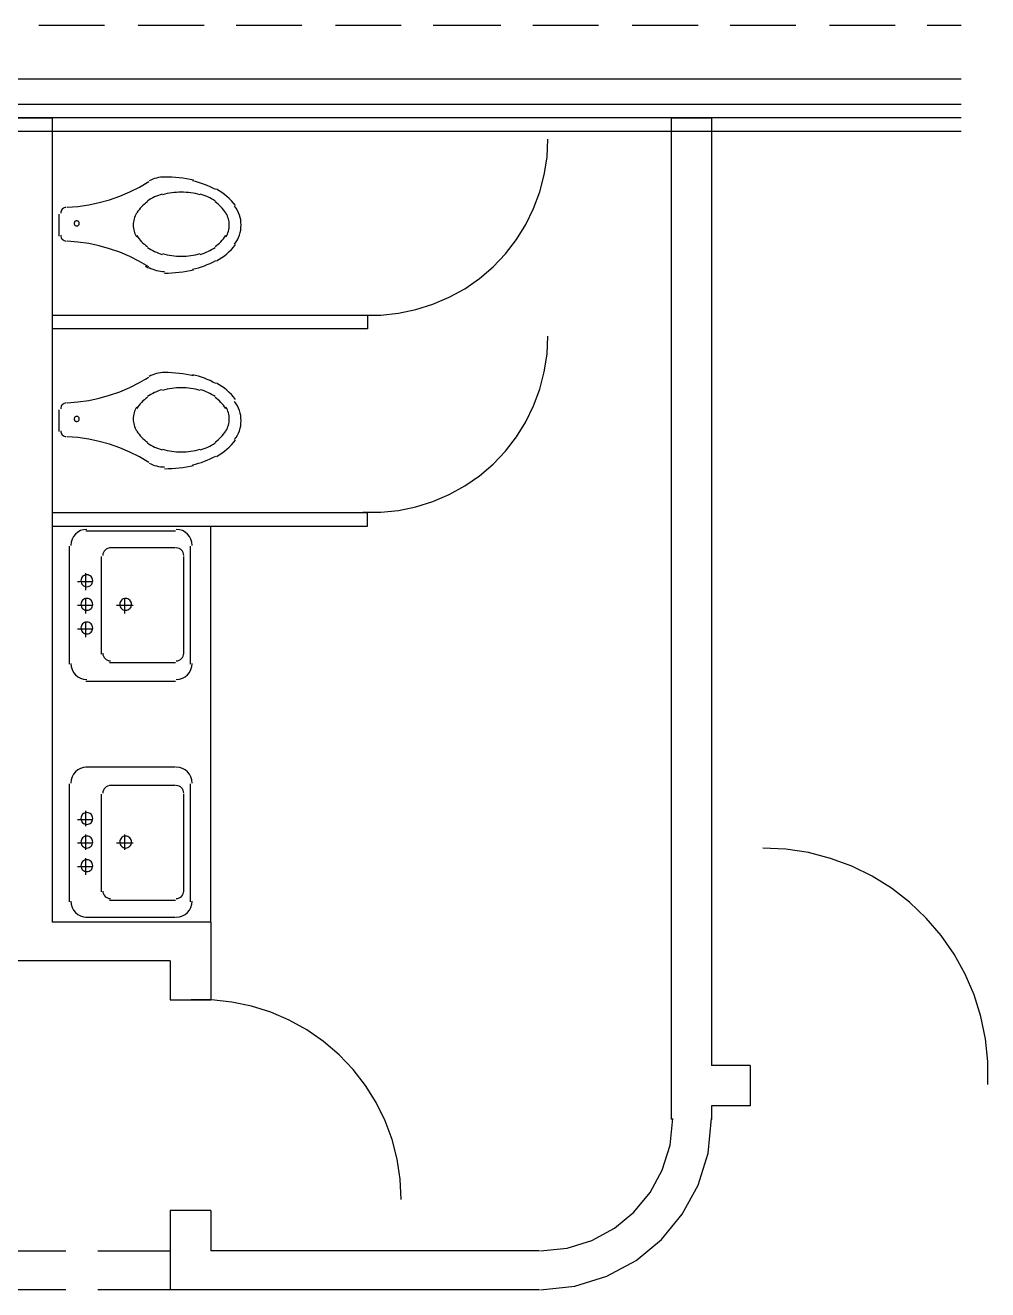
# Model space of a CAD drawing. Header units: metres. Extents: x 0 to 61, y 0 to 90.7.
# Drawn here: x 2.18 to 4.975, y 69.904 to 73.577 of the extents above; entities that cross this region are included whole.
import ezdxf

# ---------------------------------------------------------------- set-up
doc = ezdxf.new("R2010")
doc.units = ezdxf.units.M
doc.layers.add('MURO_REAL', color=7, linetype='Continuous')
doc.layers.add('PUERTA_REAL', color=7, linetype='Continuous')

msp = doc.modelspace()

# ---------------------------------------------------------------- linework, layer by layer
at = {"layer": 'MURO_REAL'}
for p, q in [((2.2188, 73.5771), (2.4098, 73.5771)), ((2.5078, 73.5771), (2.6988, 73.5771)), ((2.7918, 73.5771), (2.9829, 73.5771)), ((3.0808, 73.5771), (3.2718, 73.5771)), ((3.3649, 73.5771), (3.5608, 73.5771)), ((3.6539, 73.5771), (3.8449, 73.5771)), ((3.9429, 73.5771), (4.1339, 73.5771)), ((4.2269, 73.5771), (4.418, 73.5771)), ((4.5159, 73.5771), (4.7069, 73.5771)), ((4.8, 73.5771), (4.898, 73.5771)), ((4.898, 73.4204), (0.3086, 73.4204)), ((4.898, 73.3469), (0.3086, 73.3469)), ((4.898, 73.3078), (0.3086, 73.3078)), ((2.1404, 73.3078), (2.258, 73.3078)), ((2.258, 73.3078), (2.258, 70.9714)), ((4.0555, 73.3078), (4.1731, 73.3078)), ((4.0555, 73.3078), (4.0555, 70.3984)), ((4.1731, 73.3078), (4.1731, 70.5551)), ((4.898, 73.2686), (0.3086, 73.2686)), ((2.2776, 72.9649), (2.2776, 73.0286)), ((2.258, 72.7347), (3.1739, 72.7347)), ((3.1739, 72.7347), (3.1739, 72.6955)), ((3.1739, 72.6955), (2.258, 72.6955)), ((2.2776, 72.3967), (2.2776, 72.4604)), ((2.258, 72.1616), (3.1739, 72.1616)), ((3.1739, 72.1224), (3.1739, 72.1616)), ((2.258, 72.1224), (3.1739, 72.1224)), ((2.7184, 70.9714), (2.7184, 72.1224)), ((2.6155, 72.1078), (2.3559, 72.1078)), ((2.3069, 72.0637), (2.3069, 71.7208)), ((2.6155, 72.0588), (2.4245, 72.0588)), ((2.6596, 71.7208), (2.6596, 72.0637)), ((2.4, 72.0343), (2.4, 71.7502)), ((2.64, 71.7502), (2.64, 72.0343)), ((2.3559, 71.9363), (2.3559, 71.9853)), ((2.3314, 71.9608), (2.3755, 71.9608)), ((2.3314, 71.8922), (2.3755, 71.8922)), ((2.3559, 71.8678), (2.3559, 71.9118)), ((2.4441, 71.8922), (2.4931, 71.8922)), ((2.4686, 71.8678), (2.4686, 71.9118)), ((2.3314, 71.8237), (2.3755, 71.8237)), ((2.3559, 71.7992), (2.3559, 71.8433)), ((2.4245, 71.7257), (2.6155, 71.7257)), ((2.3559, 71.6718), (2.6155, 71.6718)), ((2.6155, 71.422), (2.3559, 71.422)), ((2.3069, 71.3731), (2.3069, 71.0302)), ((2.4, 71.3437), (2.4, 71.0596)), ((2.6155, 71.3682), (2.4245, 71.3682)), ((2.64, 71.0596), (2.64, 71.3437)), ((2.6596, 71.0302), (2.6596, 71.3731)), ((2.3314, 71.2702), (2.3755, 71.2702)), ((2.3559, 71.2506), (2.3559, 71.2947)), ((2.3314, 71.2016), (2.3755, 71.2016)), ((2.3559, 71.182), (2.3559, 71.2261)), ((2.4441, 71.2016), (2.4931, 71.2016)), ((2.4686, 71.182), (2.4686, 71.2261)), ((2.3559, 71.1086), (2.3559, 71.1576)), ((2.3314, 71.1331), (2.3755, 71.1331)), ((2.4245, 71.0351), (2.6155, 71.0351)), ((2.3559, 70.9861), (2.6155, 70.9861)), ((2.7184, 70.9714), (2.258, 70.9714)), ((2.7184, 70.9714), (2.7184, 70.7461)), ((2.6008, 70.8588), (1.7976, 70.8588)), ((2.6008, 70.8588), (2.6008, 70.7461)), ((2.6008, 70.7461), (2.7184, 70.7461)), ((4.2857, 70.5551), (4.1731, 70.5551)), ((4.2857, 70.5551), (4.2857, 70.4375)), ((4.1731, 70.4375), (4.1731, 70.3984)), ((4.2857, 70.4375), (4.1731, 70.4375)), ((2.7184, 70.1339), (2.6008, 70.1339)), ((2.6008, 70.1339), (2.6008, 69.9037)), ((2.7184, 70.1339), (2.7184, 70.0163)), ((2.1061, 70.0163), (2.2971, 70.0163)), ((2.3902, 70.0163), (2.6008, 70.0163)), ((3.6735, 70.0163), (2.7184, 70.0163)), ((2.2971, 69.9037), (2.1061, 69.9037)), ((2.6008, 69.9037), (2.3902, 69.9037)), ((3.6735, 69.9037), (2.6008, 69.9037))]:
    msp.add_line(p, q, dxfattribs=at)
at = {"layer": 'PUERTA_REAL'}
for points in [[(3.5386, 72.8754), (3.5747, 72.9134), (3.6065, 72.9545), (3.6338, 72.9983), (3.6564, 73.0446), (3.6744, 73.0929), (3.6874, 73.1429), (3.6953, 73.1943), (3.698, 73.2465)], [(2.3012, 73.0486), (2.3327, 73.051), (2.3638, 73.0555), (2.3945, 73.062), (2.4247, 73.0704), (2.4543, 73.0808), (2.4832, 73.093), (2.5113, 73.1072), (2.5385, 73.1232)], [(2.5373, 73.1217), (2.5361, 73.121), (2.535, 73.1204), (2.5339, 73.1197), (2.5328, 73.119), (2.5316, 73.1183), (2.5305, 73.1176), (2.5294, 73.1169), (2.5283, 73.1161)], [(2.5837, 73.1363), (2.5779, 73.1361), (2.5721, 73.1356), (2.5664, 73.1347), (2.5608, 73.1334), (2.5553, 73.1318), (2.5499, 73.1298), (2.5446, 73.1275), (2.5394, 73.1248)], [(2.6687, 73.1269), (2.6582, 73.1291), (2.6476, 73.131), (2.637, 73.1326), (2.6264, 73.134), (2.6158, 73.135), (2.6051, 73.1357), (2.5944, 73.1362), (2.5837, 73.1363)], [(2.7327, 73.1), (2.7247, 73.1041), (2.7165, 73.108), (2.7083, 73.1116), (2.6999, 73.1149), (2.6914, 73.1179), (2.6828, 73.1206), (2.6741, 73.123), (2.6654, 73.1251)], [(2.5776, 73.0867), (2.5719, 73.085), (2.5662, 73.083), (2.5606, 73.0808), (2.5551, 73.0784), (2.5497, 73.0757), (2.5444, 73.0729), (2.5393, 73.0698), (2.5342, 73.0666)], [(2.6327, 73.0922), (2.6257, 73.0921), (2.6188, 73.0918), (2.6118, 73.0912), (2.605, 73.0903), (2.5981, 73.0893), (2.5913, 73.088), (2.5845, 73.0865), (2.5778, 73.0847)], [(2.6875, 73.0847), (2.6808, 73.0865), (2.674, 73.088), (2.6672, 73.0893), (2.6603, 73.0903), (2.6535, 73.0912), (2.6465, 73.0918), (2.6396, 73.0921), (2.6327, 73.0922)], [(2.7311, 73.0666), (2.726, 73.0698), (2.7209, 73.0729), (2.7156, 73.0757), (2.7102, 73.0784), (2.7047, 73.0808), (2.6991, 73.083), (2.6934, 73.085), (2.6877, 73.0867)], [(2.7902, 73.0536), (2.7844, 73.0607), (2.7783, 73.0675), (2.7718, 73.074), (2.765, 73.0801), (2.7579, 73.0858), (2.7505, 73.0912), (2.7428, 73.0962), (2.7349, 73.1008)], [(2.2988, 73.0481), (2.2955, 73.0477), (2.2924, 73.0466), (2.2896, 73.045), (2.2872, 73.0429), (2.2852, 73.0404), (2.2837, 73.0375), (2.2828, 73.0344), (2.2824, 73.031)], [(2.5028, 73.0312), (2.5005, 73.0273), (2.4986, 73.0232), (2.4969, 73.019), (2.4955, 73.0147), (2.4945, 73.0103), (2.4937, 73.0058), (2.4932, 73.0013), (2.4931, 72.9967)], [(2.5344, 73.0643), (2.5299, 73.0611), (2.5255, 73.0576), (2.5213, 73.0538), (2.5173, 73.0499), (2.5136, 73.0457), (2.51, 73.0414), (2.5067, 73.0368), (2.5036, 73.0321)], [(2.7617, 73.0321), (2.7586, 73.0368), (2.7553, 73.0414), (2.7518, 73.0457), (2.748, 73.0499), (2.744, 73.0538), (2.7398, 73.0576), (2.7354, 73.0611), (2.7309, 73.0643)], [(2.7722, 72.9967), (2.7721, 73.0013), (2.7716, 73.0058), (2.7708, 73.0103), (2.7698, 73.0147), (2.7684, 73.019), (2.7667, 73.0232), (2.7648, 73.0273), (2.7625, 73.0312)], [(2.8065, 72.9967), (2.8062, 73.0042), (2.8053, 73.0115), (2.8038, 73.0188), (2.8017, 73.0259), (2.7991, 73.0327), (2.7959, 73.0394), (2.7921, 73.0458), (2.7878, 73.0519)], [(2.329, 73.009), (2.3275, 73.0088), (2.3261, 73.0084), (2.3249, 73.0077), (2.3238, 73.0068), (2.3229, 73.0057), (2.3222, 73.0045), (2.3218, 73.0031), (2.3216, 73.0016)], [(2.3216, 73.0016), (2.3218, 73.0001), (2.3222, 72.9988), (2.3229, 72.9975), (2.3238, 72.9964), (2.3249, 72.9955), (2.3261, 72.9949), (2.3275, 72.9944), (2.329, 72.9943)], [(2.3363, 73.0016), (2.3362, 73.0031), (2.3357, 73.0045), (2.3351, 73.0057), (2.3342, 73.0068), (2.3331, 73.0077), (2.3318, 73.0084), (2.3305, 73.0088), (2.329, 73.009)], [(2.329, 72.9943), (2.3305, 72.9944), (2.3318, 72.9949), (2.3331, 72.9955), (2.3342, 72.9964), (2.3351, 72.9975), (2.3357, 72.9988), (2.3362, 73.0001), (2.3363, 73.0016)], [(2.4931, 72.9967), (2.4932, 72.9922), (2.4937, 72.9877), (2.4945, 72.9832), (2.4955, 72.9788), (2.4969, 72.9745), (2.4986, 72.9703), (2.5005, 72.9662), (2.5028, 72.9622)], [(2.7625, 72.9622), (2.7648, 72.9662), (2.7667, 72.9703), (2.7684, 72.9745), (2.7698, 72.9788), (2.7708, 72.9832), (2.7716, 72.9877), (2.7721, 72.9922), (2.7722, 72.9967)], [(2.7878, 72.9416), (2.7921, 72.9477), (2.7959, 72.9541), (2.7991, 72.9607), (2.8017, 72.9676), (2.8038, 72.9747), (2.8053, 72.9819), (2.8062, 72.9893), (2.8065, 72.9967)], [(2.2824, 72.9673), (2.2828, 72.964), (2.2837, 72.9609), (2.2852, 72.958), (2.2872, 72.9555), (2.2896, 72.9534), (2.2924, 72.9518), (2.2955, 72.9507), (2.2988, 72.9502)], [(2.5036, 72.9663), (2.5067, 72.9615), (2.51, 72.957), (2.5136, 72.9526), (2.5173, 72.9485), (2.5213, 72.9445), (2.5255, 72.9408), (2.5299, 72.9373), (2.5344, 72.934)], [(2.7309, 72.934), (2.7354, 72.9373), (2.7398, 72.9408), (2.744, 72.9445), (2.748, 72.9485), (2.7518, 72.9526), (2.7553, 72.957), (2.7586, 72.9615), (2.7617, 72.9663)], [(2.5385, 72.8751), (2.5113, 72.8912), (2.4832, 72.9053), (2.4543, 72.9176), (2.4247, 72.928), (2.3945, 72.9364), (2.3638, 72.9429), (2.3327, 72.9473), (2.3012, 72.9497)], [(2.5342, 72.9318), (2.5393, 72.9285), (2.5444, 72.9255), (2.5497, 72.9226), (2.5551, 72.92), (2.5606, 72.9176), (2.5662, 72.9154), (2.5719, 72.9134), (2.5776, 72.9117)], [(2.6877, 72.9117), (2.6934, 72.9134), (2.6991, 72.9154), (2.7047, 72.9176), (2.7102, 72.92), (2.7156, 72.9226), (2.7209, 72.9255), (2.726, 72.9285), (2.7311, 72.9318)], [(2.7349, 72.8927), (2.7428, 72.8973), (2.7505, 72.9023), (2.7579, 72.9076), (2.765, 72.9134), (2.7718, 72.9195), (2.7783, 72.9259), (2.7844, 72.9327), (2.7902, 72.9399)], [(2.5778, 72.9137), (2.5845, 72.9119), (2.5913, 72.9104), (2.5981, 72.9091), (2.605, 72.908), (2.6118, 72.9072), (2.6188, 72.9066), (2.6257, 72.9062), (2.6327, 72.9061)], [(2.6327, 72.9061), (2.6396, 72.9062), (2.6465, 72.9066), (2.6535, 72.9072), (2.6603, 72.908), (2.6672, 72.9091), (2.674, 72.9104), (2.6808, 72.9119), (2.6875, 72.9137)], [(2.6654, 72.8684), (2.6741, 72.8705), (2.6828, 72.8729), (2.6914, 72.8756), (2.6999, 72.8786), (2.7083, 72.8819), (2.7165, 72.8855), (2.7247, 72.8894), (2.7327, 72.8935)], [(2.5283, 72.8773), (2.5294, 72.8766), (2.5305, 72.8759), (2.5316, 72.8752), (2.5328, 72.8745), (2.5339, 72.8738), (2.535, 72.8731), (2.5361, 72.8724), (2.5373, 72.8718)], [(2.5394, 72.8736), (2.5446, 72.8709), (2.5499, 72.8686), (2.5553, 72.8666), (2.5608, 72.865), (2.5664, 72.8637), (2.5721, 72.8628), (2.5779, 72.8622), (2.5837, 72.862)], [(2.5837, 72.8571), (2.5944, 72.8573), (2.6051, 72.8577), (2.6158, 72.8585), (2.6264, 72.8595), (2.637, 72.8608), (2.6476, 72.8624), (2.6582, 72.8643), (2.6687, 72.8665)], [(3.1599, 72.7354), (3.2122, 72.7354), (3.2639, 72.7406), (3.3145, 72.751), (3.3637, 72.7665), (3.411, 72.7868), (3.4563, 72.8118), (3.4989, 72.8414), (3.5386, 72.8754)], [(3.5386, 72.3024), (3.5747, 72.3403), (3.6065, 72.3814), (3.6338, 72.4253), (3.6564, 72.4715), (3.6744, 72.5199), (3.6874, 72.5699), (3.6953, 72.6212), (3.698, 72.6735)], [(2.3012, 72.4805), (2.3327, 72.4829), (2.3638, 72.4873), (2.3945, 72.4938), (2.4247, 72.5022), (2.4543, 72.5126), (2.4832, 72.5249), (2.5113, 72.539), (2.5385, 72.5551)], [(2.5373, 72.5535), (2.5361, 72.5529), (2.535, 72.5522), (2.5339, 72.5515), (2.5328, 72.5508), (2.5316, 72.5501), (2.5305, 72.5494), (2.5294, 72.5487), (2.5283, 72.548)], [(2.5837, 72.5682), (2.5779, 72.568), (2.5721, 72.5674), (2.5664, 72.5665), (2.5608, 72.5652), (2.5553, 72.5636), (2.5499, 72.5616), (2.5446, 72.5593), (2.5394, 72.5566)], [(2.6687, 72.5588), (2.6582, 72.561), (2.6476, 72.5629), (2.637, 72.5645), (2.6264, 72.5658), (2.6158, 72.5668), (2.6051, 72.5676), (2.5944, 72.568), (2.5837, 72.5682)], [(2.7327, 72.5367), (2.7247, 72.5408), (2.7165, 72.5447), (2.7083, 72.5483), (2.6999, 72.5516), (2.6914, 72.5546), (2.6828, 72.5573), (2.6741, 72.5597), (2.6654, 72.5618)], [(2.5776, 72.5185), (2.5719, 72.5168), (2.5662, 72.5148), (2.5606, 72.5126), (2.5551, 72.5102), (2.5497, 72.5076), (2.5444, 72.5047), (2.5393, 72.5017), (2.5342, 72.4984)], [(2.6327, 72.5241), (2.6257, 72.524), (2.6188, 72.5236), (2.6118, 72.523), (2.605, 72.5222), (2.5981, 72.5211), (2.5913, 72.5198), (2.5845, 72.5183), (2.5778, 72.5165)], [(2.6875, 72.5165), (2.6808, 72.5183), (2.674, 72.5198), (2.6672, 72.5211), (2.6603, 72.5222), (2.6535, 72.523), (2.6465, 72.5236), (2.6396, 72.524), (2.6327, 72.5241)], [(2.7311, 72.4984), (2.726, 72.5017), (2.7209, 72.5047), (2.7156, 72.5076), (2.7102, 72.5102), (2.7047, 72.5126), (2.6991, 72.5148), (2.6934, 72.5168), (2.6877, 72.5185)], [(2.7902, 72.4903), (2.7844, 72.4974), (2.7783, 72.5043), (2.7718, 72.5107), (2.765, 72.5168), (2.7579, 72.5226), (2.7505, 72.5279), (2.7428, 72.5329), (2.7349, 72.5375)], [(2.2988, 72.48), (2.2955, 72.4795), (2.2924, 72.4784), (2.2896, 72.4768), (2.2872, 72.4747), (2.2852, 72.4722), (2.2837, 72.4693), (2.2828, 72.4662), (2.2824, 72.4629)], [(2.5344, 72.4962), (2.5299, 72.4929), (2.5255, 72.4894), (2.5213, 72.4857), (2.5173, 72.4817), (2.5136, 72.4776), (2.51, 72.4732), (2.5067, 72.4687), (2.5036, 72.4639)], [(2.7617, 72.4639), (2.7586, 72.4687), (2.7553, 72.4732), (2.7518, 72.4776), (2.748, 72.4817), (2.744, 72.4857), (2.7398, 72.4894), (2.7354, 72.4929), (2.7309, 72.4962)], [(2.8065, 72.4286), (2.8062, 72.436), (2.8053, 72.4434), (2.8038, 72.4506), (2.8017, 72.4577), (2.7991, 72.4646), (2.7959, 72.4712), (2.7921, 72.4776), (2.7878, 72.4837)], [(2.5028, 72.468), (2.5005, 72.464), (2.4986, 72.4599), (2.4969, 72.4557), (2.4955, 72.4514), (2.4945, 72.447), (2.4937, 72.4425), (2.4932, 72.438), (2.4931, 72.4335)], [(2.7722, 72.4335), (2.7721, 72.438), (2.7716, 72.4425), (2.7708, 72.447), (2.7698, 72.4514), (2.7684, 72.4557), (2.7667, 72.4599), (2.7648, 72.464), (2.7625, 72.468)], [(2.329, 72.4408), (2.3275, 72.4407), (2.3261, 72.4402), (2.3249, 72.4396), (2.3238, 72.4387), (2.3229, 72.4376), (2.3222, 72.4363), (2.3218, 72.4349), (2.3216, 72.4335)], [(2.3216, 72.4335), (2.3218, 72.432), (2.3222, 72.4306), (2.3229, 72.4294), (2.3238, 72.4283), (2.3249, 72.4274), (2.3261, 72.4267), (2.3275, 72.4263), (2.329, 72.4261)], [(2.3363, 72.4335), (2.3362, 72.4349), (2.3357, 72.4363), (2.3351, 72.4376), (2.3342, 72.4387), (2.3331, 72.4396), (2.3318, 72.4402), (2.3305, 72.4407), (2.329, 72.4408)], [(2.329, 72.4261), (2.3305, 72.4263), (2.3318, 72.4267), (2.3331, 72.4274), (2.3342, 72.4283), (2.3351, 72.4294), (2.3357, 72.4306), (2.3362, 72.432), (2.3363, 72.4335)], [(2.4931, 72.4335), (2.4932, 72.4289), (2.4937, 72.4244), (2.4945, 72.4199), (2.4955, 72.4155), (2.4969, 72.4112), (2.4986, 72.407), (2.5005, 72.4029), (2.5028, 72.399)], [(2.7625, 72.399), (2.7648, 72.4029), (2.7667, 72.407), (2.7684, 72.4112), (2.7698, 72.4155), (2.7708, 72.4199), (2.7716, 72.4244), (2.7721, 72.4289), (2.7722, 72.4335)], [(2.7878, 72.3734), (2.7921, 72.3795), (2.7959, 72.3859), (2.7991, 72.3926), (2.8017, 72.3994), (2.8038, 72.4065), (2.8053, 72.4138), (2.8062, 72.4211), (2.8065, 72.4286)], [(2.2824, 72.3992), (2.2828, 72.3958), (2.2837, 72.3927), (2.2852, 72.3898), (2.2872, 72.3873), (2.2896, 72.3852), (2.2924, 72.3836), (2.2955, 72.3825), (2.2988, 72.3821)], [(2.5385, 72.307), (2.5113, 72.323), (2.4832, 72.3372), (2.4543, 72.3494), (2.4247, 72.3598), (2.3945, 72.3682), (2.3638, 72.3747), (2.3327, 72.3792), (2.3012, 72.3816)], [(2.5036, 72.3981), (2.5067, 72.3934), (2.51, 72.3888), (2.5136, 72.3845), (2.5173, 72.3803), (2.5213, 72.3764), (2.5255, 72.3726), (2.5299, 72.3691), (2.5344, 72.3659)], [(2.7309, 72.3659), (2.7354, 72.3691), (2.7398, 72.3726), (2.744, 72.3764), (2.748, 72.3803), (2.7518, 72.3845), (2.7553, 72.3888), (2.7586, 72.3934), (2.7617, 72.3981)], [(2.7349, 72.3246), (2.7428, 72.3291), (2.7505, 72.3341), (2.7579, 72.3395), (2.765, 72.3452), (2.7718, 72.3513), (2.7783, 72.3578), (2.7844, 72.3646), (2.7902, 72.3717)], [(2.5342, 72.3636), (2.5393, 72.3604), (2.5444, 72.3573), (2.5497, 72.3545), (2.5551, 72.3518), (2.5606, 72.3494), (2.5662, 72.3472), (2.5719, 72.3452), (2.5776, 72.3435)], [(2.5778, 72.3455), (2.5845, 72.3437), (2.5913, 72.3422), (2.5981, 72.3409), (2.605, 72.3399), (2.6118, 72.339), (2.6188, 72.3384), (2.6257, 72.3381), (2.6327, 72.338)], [(2.6327, 72.338), (2.6396, 72.3381), (2.6465, 72.3384), (2.6535, 72.339), (2.6603, 72.3399), (2.6672, 72.3409), (2.674, 72.3422), (2.6808, 72.3437), (2.6875, 72.3455)], [(2.6877, 72.3435), (2.6934, 72.3452), (2.6991, 72.3472), (2.7047, 72.3494), (2.7102, 72.3518), (2.7156, 72.3545), (2.7209, 72.3573), (2.726, 72.3604), (2.7311, 72.3636)], [(2.5283, 72.3141), (2.5294, 72.3133), (2.5305, 72.3126), (2.5316, 72.3119), (2.5328, 72.3112), (2.5339, 72.3105), (2.535, 72.3098), (2.5361, 72.3092), (2.5373, 72.3085)], [(2.5394, 72.3054), (2.5446, 72.3027), (2.5499, 72.3004), (2.5553, 72.2984), (2.5608, 72.2968), (2.5664, 72.2955), (2.5721, 72.2946), (2.5779, 72.2941), (2.5837, 72.2939)], [(2.5837, 72.289), (2.5944, 72.2891), (2.6051, 72.2896), (2.6158, 72.2903), (2.6264, 72.2913), (2.637, 72.2926), (2.6476, 72.2943), (2.6582, 72.2962), (2.6687, 72.2984)], [(2.6654, 72.3002), (2.6741, 72.3023), (2.6828, 72.3047), (2.6914, 72.3074), (2.6999, 72.3104), (2.7083, 72.3137), (2.7165, 72.3173), (2.7247, 72.3212), (2.7327, 72.3253)], [(3.1599, 72.1623), (3.2122, 72.1623), (3.2639, 72.1676), (3.3145, 72.178), (3.3637, 72.1934), (3.411, 72.2137), (3.4563, 72.2387), (3.4989, 72.2683), (3.5386, 72.3024)], [(2.3584, 72.1126), (2.349, 72.1117), (2.3403, 72.109), (2.3324, 72.1047), (2.3255, 72.099), (2.3198, 72.0921), (2.3155, 72.0842), (2.3128, 72.0755), (2.3118, 72.0661)], [(2.6645, 72.0661), (2.6635, 72.0755), (2.6608, 72.0842), (2.6565, 72.0921), (2.6509, 72.099), (2.644, 72.1047), (2.6361, 72.109), (2.6273, 72.1117), (2.618, 72.1126)], [(2.4269, 72.0588), (2.4225, 72.0583), (2.4184, 72.057), (2.4146, 72.055), (2.4114, 72.0523), (2.4087, 72.0491), (2.4066, 72.0453), (2.4053, 72.0412), (2.4049, 72.0367)], [(2.64, 72.0367), (2.6396, 72.0412), (2.6383, 72.0453), (2.6362, 72.0491), (2.6335, 72.0523), (2.6303, 72.055), (2.6265, 72.057), (2.6224, 72.0583), (2.618, 72.0588)], [(2.3584, 71.9804), (2.3549, 71.9801), (2.3517, 71.9791), (2.3488, 71.9775), (2.3462, 71.9754), (2.3442, 71.9728), (2.3426, 71.9699), (2.3416, 71.9667), (2.3412, 71.9633)], [(2.3755, 71.9633), (2.3752, 71.9667), (2.3742, 71.9699), (2.3726, 71.9728), (2.3705, 71.9754), (2.368, 71.9775), (2.365, 71.9791), (2.3618, 71.9801), (2.3584, 71.9804)], [(2.3412, 71.9633), (2.3416, 71.9598), (2.3426, 71.9566), (2.3442, 71.9537), (2.3462, 71.9511), (2.3488, 71.949), (2.3517, 71.9475), (2.3549, 71.9465), (2.3584, 71.9461)], [(2.3584, 71.9461), (2.3618, 71.9465), (2.365, 71.9475), (2.368, 71.949), (2.3705, 71.9511), (2.3726, 71.9537), (2.3742, 71.9566), (2.3752, 71.9598), (2.3755, 71.9633)], [(2.3584, 71.9118), (2.3549, 71.9115), (2.3517, 71.9105), (2.3488, 71.9089), (2.3462, 71.9068), (2.3442, 71.9043), (2.3426, 71.9014), (2.3416, 71.8981), (2.3412, 71.8947)], [(2.3412, 71.8947), (2.3416, 71.8912), (2.3426, 71.888), (2.3442, 71.8851), (2.3462, 71.8826), (2.3488, 71.8805), (2.3517, 71.8789), (2.3549, 71.8779), (2.3584, 71.8775)], [(2.3755, 71.8947), (2.3752, 71.8981), (2.3742, 71.9014), (2.3726, 71.9043), (2.3705, 71.9068), (2.368, 71.9089), (2.365, 71.9105), (2.3618, 71.9115), (2.3584, 71.9118)], [(2.3584, 71.8775), (2.3618, 71.8779), (2.365, 71.8789), (2.368, 71.8805), (2.3705, 71.8826), (2.3726, 71.8851), (2.3742, 71.888), (2.3752, 71.8912), (2.3755, 71.8947)], [(2.471, 71.9118), (2.4676, 71.9115), (2.4643, 71.9105), (2.4614, 71.9089), (2.4589, 71.9068), (2.4568, 71.9043), (2.4552, 71.9014), (2.4542, 71.8981), (2.4539, 71.8947)], [(2.4539, 71.8947), (2.4542, 71.8912), (2.4552, 71.888), (2.4568, 71.8851), (2.4589, 71.8826), (2.4614, 71.8805), (2.4643, 71.8789), (2.4676, 71.8779), (2.471, 71.8775)], [(2.4882, 71.8947), (2.4878, 71.8981), (2.4868, 71.9014), (2.4852, 71.9043), (2.4831, 71.9068), (2.4806, 71.9089), (2.4777, 71.9105), (2.4745, 71.9115), (2.471, 71.9118)], [(2.471, 71.8775), (2.4745, 71.8779), (2.4777, 71.8789), (2.4806, 71.8805), (2.4831, 71.8826), (2.4852, 71.8851), (2.4868, 71.888), (2.4878, 71.8912), (2.4882, 71.8947)], [(2.3584, 71.8433), (2.3549, 71.8429), (2.3517, 71.8419), (2.3488, 71.8403), (2.3462, 71.8382), (2.3442, 71.8357), (2.3426, 71.8328), (2.3416, 71.8296), (2.3412, 71.8261)], [(2.3412, 71.8261), (2.3416, 71.8227), (2.3426, 71.8194), (2.3442, 71.8165), (2.3462, 71.814), (2.3488, 71.8119), (2.3517, 71.8103), (2.3549, 71.8093), (2.3584, 71.809)], [(2.3755, 71.8261), (2.3752, 71.8296), (2.3742, 71.8328), (2.3726, 71.8357), (2.3705, 71.8382), (2.368, 71.8403), (2.365, 71.8419), (2.3618, 71.8429), (2.3584, 71.8433)], [(2.3584, 71.809), (2.3618, 71.8093), (2.365, 71.8103), (2.368, 71.8119), (2.3705, 71.814), (2.3726, 71.8165), (2.3742, 71.8194), (2.3752, 71.8227), (2.3755, 71.8261)], [(2.4049, 71.7527), (2.4053, 71.7482), (2.4066, 71.7441), (2.4087, 71.7403), (2.4114, 71.7371), (2.4146, 71.7344), (2.4184, 71.7323), (2.4225, 71.7311), (2.4269, 71.7306)], [(2.618, 71.7306), (2.6224, 71.7311), (2.6265, 71.7323), (2.6303, 71.7344), (2.6335, 71.7371), (2.6362, 71.7403), (2.6383, 71.7441), (2.6396, 71.7482), (2.64, 71.7527)], [(2.3118, 71.7233), (2.3128, 71.7139), (2.3155, 71.7052), (2.3198, 71.6972), (2.3255, 71.6904), (2.3324, 71.6847), (2.3403, 71.6804), (2.349, 71.6777), (2.3584, 71.6767)], [(2.618, 71.6767), (2.6273, 71.6777), (2.6361, 71.6804), (2.644, 71.6847), (2.6509, 71.6904), (2.6565, 71.6972), (2.6608, 71.7052), (2.6635, 71.7139), (2.6645, 71.7233)], [(2.3584, 71.422), (2.349, 71.4211), (2.3403, 71.4184), (2.3324, 71.4141), (2.3255, 71.4084), (2.3198, 71.4015), (2.3155, 71.3936), (2.3128, 71.3849), (2.3118, 71.3755)], [(2.6645, 71.3755), (2.6635, 71.3849), (2.6608, 71.3936), (2.6565, 71.4015), (2.6509, 71.4084), (2.644, 71.4141), (2.6361, 71.4184), (2.6273, 71.4211), (2.618, 71.422)], [(2.4269, 71.3682), (2.4225, 71.3677), (2.4184, 71.3664), (2.4146, 71.3644), (2.4114, 71.3617), (2.4087, 71.3584), (2.4066, 71.3547), (2.4053, 71.3506), (2.4049, 71.3461)], [(2.64, 71.3461), (2.6396, 71.3506), (2.6383, 71.3547), (2.6362, 71.3584), (2.6335, 71.3617), (2.6303, 71.3644), (2.6265, 71.3664), (2.6224, 71.3677), (2.618, 71.3682)], [(2.3584, 71.2898), (2.3549, 71.2894), (2.3517, 71.2884), (2.3488, 71.2869), (2.3462, 71.2848), (2.3442, 71.2822), (2.3426, 71.2793), (2.3416, 71.2761), (2.3412, 71.2727)], [(2.3412, 71.2727), (2.3416, 71.2692), (2.3426, 71.266), (2.3442, 71.2631), (2.3462, 71.2605), (2.3488, 71.2584), (2.3517, 71.2569), (2.3549, 71.2559), (2.3584, 71.2555)], [(2.3755, 71.2727), (2.3752, 71.2761), (2.3742, 71.2793), (2.3726, 71.2822), (2.3705, 71.2848), (2.368, 71.2869), (2.365, 71.2884), (2.3618, 71.2894), (2.3584, 71.2898)], [(2.3584, 71.2555), (2.3618, 71.2559), (2.365, 71.2569), (2.368, 71.2584), (2.3705, 71.2605), (2.3726, 71.2631), (2.3742, 71.266), (2.3752, 71.2692), (2.3755, 71.2727)], [(2.3584, 71.2212), (2.3549, 71.2209), (2.3517, 71.2199), (2.3488, 71.2183), (2.3462, 71.2162), (2.3442, 71.2137), (2.3426, 71.2107), (2.3416, 71.2075), (2.3412, 71.2041)], [(2.3412, 71.2041), (2.3416, 71.2006), (2.3426, 71.1974), (2.3442, 71.1945), (2.3462, 71.192), (2.3488, 71.1899), (2.3517, 71.1883), (2.3549, 71.1873), (2.3584, 71.1869)], [(2.3755, 71.2041), (2.3752, 71.2075), (2.3742, 71.2107), (2.3726, 71.2137), (2.3705, 71.2162), (2.368, 71.2183), (2.365, 71.2199), (2.3618, 71.2209), (2.3584, 71.2212)], [(2.3584, 71.1869), (2.3618, 71.1873), (2.365, 71.1883), (2.368, 71.1899), (2.3705, 71.192), (2.3726, 71.1945), (2.3742, 71.1974), (2.3752, 71.2006), (2.3755, 71.2041)], [(2.471, 71.2212), (2.4676, 71.2209), (2.4643, 71.2199), (2.4614, 71.2183), (2.4589, 71.2162), (2.4568, 71.2137), (2.4552, 71.2107), (2.4542, 71.2075), (2.4539, 71.2041)], [(2.4539, 71.2041), (2.4542, 71.2006), (2.4552, 71.1974), (2.4568, 71.1945), (2.4589, 71.192), (2.4614, 71.1899), (2.4643, 71.1883), (2.4676, 71.1873), (2.471, 71.1869)], [(2.4882, 71.2041), (2.4878, 71.2075), (2.4868, 71.2107), (2.4852, 71.2137), (2.4831, 71.2162), (2.4806, 71.2183), (2.4777, 71.2199), (2.4745, 71.2209), (2.471, 71.2212)], [(2.471, 71.1869), (2.4745, 71.1873), (2.4777, 71.1883), (2.4806, 71.1899), (2.4831, 71.192), (2.4852, 71.1945), (2.4868, 71.1974), (2.4878, 71.2006), (2.4882, 71.2041)], [(4.7965, 70.9834), (4.7481, 71.0295), (4.6956, 71.07), (4.6395, 71.1049), (4.5804, 71.1339), (4.5187, 71.1568), (4.4548, 71.1734), (4.3892, 71.1835), (4.3224, 71.1869)], [(2.3584, 71.1527), (2.3549, 71.1523), (2.3517, 71.1513), (2.3488, 71.1497), (2.3462, 71.1476), (2.3442, 71.1451), (2.3426, 71.1422), (2.3416, 71.139), (2.3412, 71.1355)], [(2.3412, 71.1355), (2.3416, 71.1321), (2.3426, 71.1288), (2.3442, 71.1259), (2.3462, 71.1234), (2.3488, 71.1213), (2.3517, 71.1197), (2.3549, 71.1187), (2.3584, 71.1184)], [(2.3755, 71.1355), (2.3752, 71.139), (2.3742, 71.1422), (2.3726, 71.1451), (2.3705, 71.1476), (2.368, 71.1497), (2.365, 71.1513), (2.3618, 71.1523), (2.3584, 71.1527)], [(2.3584, 71.1184), (2.3618, 71.1187), (2.365, 71.1197), (2.368, 71.1213), (2.3705, 71.1234), (2.3726, 71.1259), (2.3742, 71.1288), (2.3752, 71.1321), (2.3755, 71.1355)], [(2.4049, 71.062), (2.4053, 71.0576), (2.4066, 71.0535), (2.4087, 71.0497), (2.4114, 71.0465), (2.4146, 71.0438), (2.4184, 71.0417), (2.4225, 71.0404), (2.4269, 71.04)], [(2.618, 71.04), (2.6224, 71.0404), (2.6265, 71.0417), (2.6303, 71.0438), (2.6335, 71.0465), (2.6362, 71.0497), (2.6383, 71.0535), (2.6396, 71.0576), (2.64, 71.062)], [(2.3118, 71.0327), (2.3128, 71.0233), (2.3155, 71.0145), (2.3198, 71.0066), (2.3255, 70.9997), (2.3324, 70.9941), (2.3403, 70.9898), (2.349, 70.9871), (2.3584, 70.9861)], [(2.618, 70.9861), (2.6273, 70.9871), (2.6361, 70.9898), (2.644, 70.9941), (2.6509, 70.9997), (2.6565, 71.0066), (2.6608, 71.0145), (2.6635, 71.0233), (2.6645, 71.0327)], [(4.9755, 70.4995), (4.9755, 70.5664), (4.9687, 70.6324), (4.9554, 70.697), (4.9357, 70.7599), (4.9098, 70.8204), (4.8778, 70.8782), (4.84, 70.9327), (4.7965, 70.9834)], [(3.0912, 70.5865), (3.0461, 70.6251), (2.9978, 70.6587), (2.9465, 70.6871), (2.8928, 70.7101), (2.837, 70.7276), (2.7796, 70.7394), (2.721, 70.7454), (2.6617, 70.7454)], [(3.2718, 70.1657), (3.2688, 70.225), (3.2598, 70.2832), (3.2451, 70.3399), (3.2248, 70.3947), (3.199, 70.4472), (3.1681, 70.4969), (3.1321, 70.5435), (3.0912, 70.5865)], [(3.6759, 69.9037), (3.7761, 69.9138), (3.8694, 69.9427), (3.9539, 69.9886), (4.0275, 70.0493), (4.0882, 70.1229), (4.134, 70.2073), (4.163, 70.3006), (4.1731, 70.4008)], [(3.6759, 70.0163), (3.7534, 70.0241), (3.8256, 70.0465), (3.8909, 70.082), (3.9478, 70.1289), (3.9947, 70.1858), (4.0302, 70.2512), (4.0526, 70.3233), (4.0604, 70.4008)]]:
    msp.add_lwpolyline(points, dxfattribs=at)

doc.saveas('drawing.dxf')
